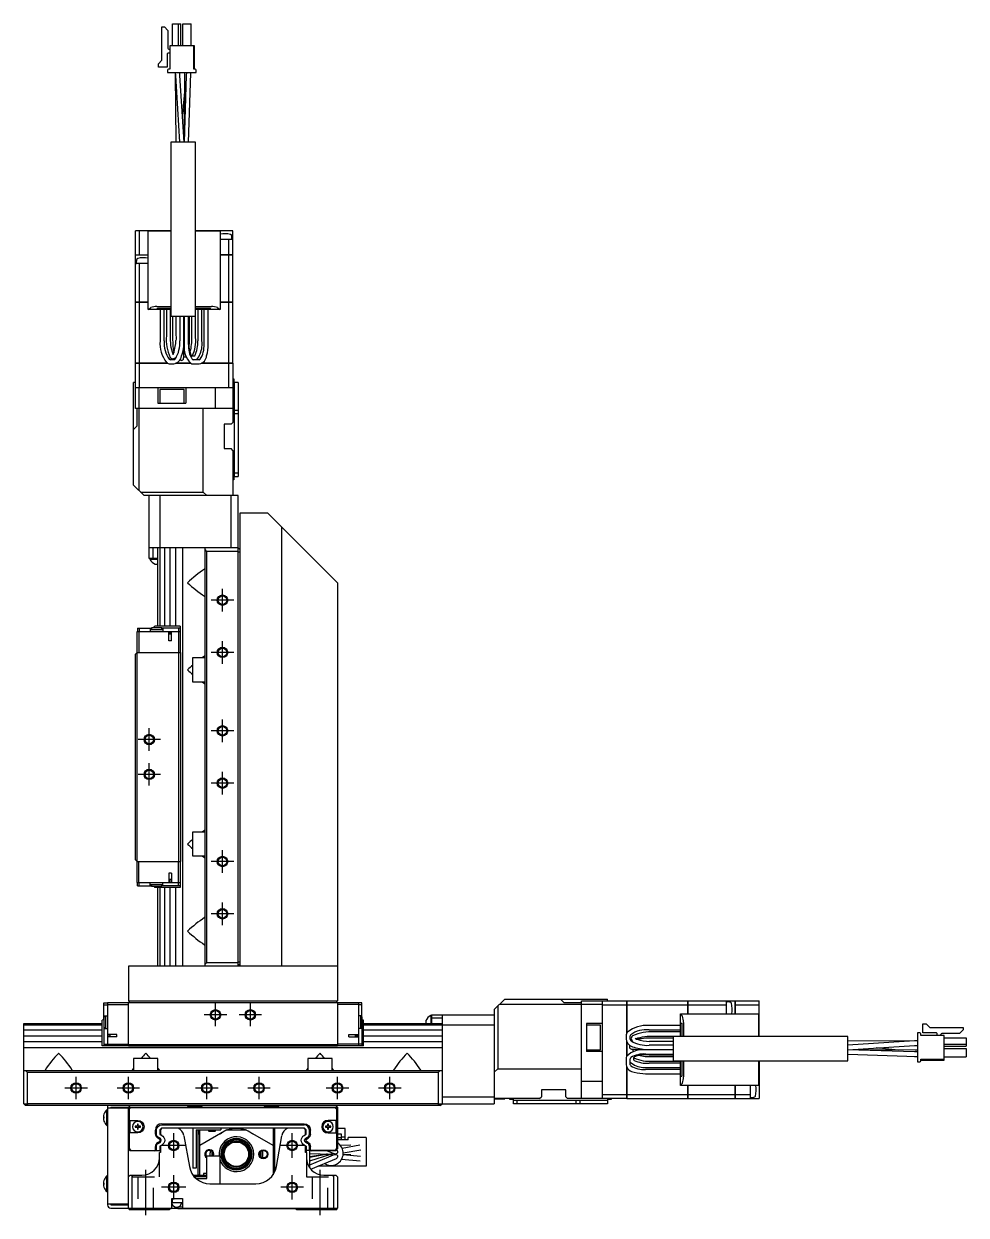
# Model space of a CAD drawing. Extents: x 0 to 1149, y -8 to 939.
# Drawn here: x 592.3 to 862.7, y 298.7 to 640.6 of the extents above; entities that cross this region are included whole.
import ezdxf

# ---------------------------------------------------------------- set-up
doc = ezdxf.new("R2010")
doc.units = 0
doc.header["$LTSCALE"] = 0.5
doc.linetypes.add('CENTER', pattern=[50.8, 31.75, -6.35, 6.35, -6.35])
doc.linetypes.add('DASHED', pattern=[19.05, 12.7, -6.35])
for name, color, linetype in [('MSM_CENTER', 1, 'CENTER'), ('MSM_CONTINUOUS', 7, 'CONTINUOUS'), ('MSM_DASHED', 4, 'DASHED'), ('MSM_NARROW', 5, 'CONTINUOUS')]:
    doc.layers.add(name, color=color, linetype=linetype)

msp = doc.modelspace()

# ---------------------------------------------------------------- linework, layer by layer
at = {"layer": 'MSM_CENTER'}
for p, q in [((649.29, 471.92), (649.29, 478.38)), ((652.52, 475.15), (646.06, 475.15)), ((649.29, 456.92), (649.29, 463.38)), ((652.52, 460.15), (646.06, 460.15)), ((628.29, 431.92), (628.29, 438.38)), ((652.52, 437.65), (646.06, 437.65)), ((649.29, 434.42), (649.29, 440.88)), ((631.52, 435.15), (625.06, 435.15)), ((628.29, 421.92), (628.29, 428.38)), ((631.52, 425.15), (625.06, 425.15)), ((649.29, 419.42), (649.29, 425.88)), ((652.52, 422.65), (646.06, 422.65)), ((652.52, 400.15), (646.06, 400.15)), ((649.29, 396.92), (649.29, 403.38)), ((649.29, 381.92), (649.29, 388.38)), ((652.52, 385.15), (646.06, 385.15)), ((647.29, 352.92), (647.29, 359.38)), ((657.29, 352.92), (657.29, 359.38)), ((650.52, 356.15), (644.06, 356.15)), ((660.52, 356.15), (654.06, 356.15)), ((610.52, 335.15), (604.06, 335.15)), ((607.29, 331.92), (607.29, 338.38)), ((625.52, 335.15), (619.06, 335.15)), ((622.29, 331.92), (622.29, 338.38)), ((648.02, 335.15), (641.56, 335.15)), ((644.79, 331.92), (644.79, 338.38)), ((663.02, 335.15), (656.56, 335.15)), ((659.79, 331.92), (659.79, 338.38)), ((685.52, 335.15), (679.06, 335.15)), ((682.29, 331.92), (682.29, 338.38)), ((700.52, 335.15), (694.06, 335.15)), ((697.29, 331.92), (697.29, 338.38)), ((635.29, 315.15), (635.29, 322.15)), ((669.29, 315.15), (669.29, 322.15)), ((638.79, 318.65), (631.79, 318.65)), ((672.79, 318.65), (665.79, 318.65)), ((627.29, 298.65), (627.29, 311.65)), ((677.29, 298.65), (677.29, 311.65)), ((635.29, 303.15), (635.29, 310.15)), ((669.29, 303.15), (669.29, 310.15)), ((638.79, 306.65), (631.79, 306.65)), ((672.52, 306.65), (666.06, 306.65))]:
    msp.add_line(p, q, dxfattribs=at)
at = {"layer": 'MSM_CONTINUOUS'}
for p, q in [((631.93, 630.12), (631.93, 639.66)), ((631.93, 639.66), (632.63, 639.66)), ((632.63, 639.66), (633.63, 638.66)), ((634.92, 634.2), (634.92, 640.55)), ((634.92, 640.55), (637.32, 640.55)), ((636.72, 634.2), (636.72, 640.55)), ((637.32, 634.2), (637.32, 640.55)), ((637.92, 634.2), (637.92, 640.55)), ((637.92, 640.55), (640.32, 640.55)), ((640.32, 634.2), (640.32, 640.55)), ((633.63, 638.66), (633.63, 633.53)), ((633.91, 633.25), (634.19, 633.25)), ((634.19, 634.2), (634.19, 627.57)), ((641.3, 634.2), (634.19, 634.2)), ((641.05, 627.57), (641.05, 634.2)), ((641.3, 627.57), (641.3, 634.2)), ((630.91, 629.1), (631.93, 630.12)), ((630.91, 628.1), (630.91, 629.1)), ((633.44, 631.95), (633.44, 628.1)), ((634.19, 632.1), (633.59, 632.1)), ((633.44, 628.1), (630.91, 628.1)), ((633.48, 627.27), (633.48, 626.55)), ((633.48, 626.55), (641.76, 626.55)), ((634.19, 627.57), (633.78, 627.57)), ((635.74, 626.55), (635.74, 625.95)), ((635.74, 626.55), (635.74, 626.22)), ((635.74, 626.22), (635.89, 606.55)), ((635.75, 626.55), (635.79, 625.69)), ((635.79, 625.69), (636.99, 606.55)), ((637.09, 625.77), (637.05, 626.55)), ((638.29, 606.57), (637.09, 625.77)), ((638.43, 625.89), (638.29, 606.57)), ((638.91, 625.76), (638.29, 606.55)), ((638.44, 626.55), (638.43, 625.89)), ((638.93, 626.55), (638.91, 625.76)), ((639.59, 606.55), (640.24, 626.44)), ((640.21, 625.72), (640.23, 626.55)), ((640.24, 626.44), (640.24, 626.55)), ((641.46, 627.57), (641.05, 627.57)), ((641.76, 626.55), (641.76, 627.27)), ((638.4, 621.03), (637.78, 614.71)), ((641.52, 606.55), (634.52, 606.55)), ((634.52, 606.55), (634.52, 556.55)), ((641.52, 556.55), (641.52, 606.55)), ((624.29, 574.26), (624.29, 581.15)), ((634.52, 581.15), (624.29, 581.15)), ((625.45, 574.26), (625.45, 581.15)), ((627.99, 558.55), (627.99, 581.05)), ((634.52, 581.05), (627.99, 581.05)), ((652.29, 581.15), (641.52, 581.15)), ((648.59, 581.05), (641.52, 581.05)), ((648.54, 581.05), (648.54, 581.15)), ((648.59, 581.05), (648.59, 558.55)), ((652.29, 578.65), (648.59, 578.65)), ((651.14, 574.26), (651.14, 578.65)), ((652.02, 578.86), (651.96, 579.63)), ((652.29, 574.26), (652.29, 581.15)), ((624.29, 574.26), (627.99, 574.26)), ((624.29, 560.65), (624.29, 574.25)), ((624.29, 574.25), (627.99, 574.25)), ((627.99, 571.75), (624.29, 571.75)), ((624.3, 574.25), (624.3, 574.26)), ((624.63, 572.74), (624.56, 571.97)), ((625.44, 574.25), (625.44, 574.26)), ((625.45, 560.65), (625.45, 571.75)), ((648.59, 574.26), (652.29, 574.26)), ((652.29, 574.25), (648.59, 574.25)), ((651.13, 574.25), (651.13, 574.26)), ((651.14, 560.65), (651.14, 574.25)), ((652.28, 574.25), (652.28, 574.26)), ((652.29, 560.65), (652.29, 574.25)), ((624.29, 560.65), (627.99, 560.65)), ((624.29, 543.15), (624.29, 560.64)), ((627.99, 560.64), (624.29, 560.64)), ((624.3, 560.65), (624.3, 560.64)), ((625.44, 560.65), (625.44, 560.64)), ((625.45, 543.15), (625.45, 560.64)), ((634.52, 558.55), (627.99, 558.55)), ((628.1, 558.55), (628.7, 559.15)), ((630.47, 559.42), (634.52, 559.42)), ((630.69, 558.94), (634.52, 558.94)), ((630.69, 558.55), (630.69, 558.94)), ((631.39, 558.55), (631.39, 549.55)), ((632.59, 549.55), (632.59, 558.55)), ((633.19, 558.55), (633.19, 551.03)), ((634.39, 551.03), (634.39, 558.55)), ((641.52, 559.42), (646.11, 559.42)), ((641.52, 558.94), (645.89, 558.94)), ((648.59, 558.55), (641.52, 558.55)), ((641.59, 550.55), (641.59, 558.55)), ((642.19, 558.55), (642.19, 549.55)), ((643.39, 549.55), (643.39, 558.55)), ((643.99, 558.55), (643.99, 548.55)), ((645.19, 548.55), (645.19, 558.55)), ((645.89, 558.55), (645.89, 558.94)), ((647.88, 559.15), (648.49, 558.55)), ((648.59, 560.65), (652.29, 560.65)), ((652.29, 560.64), (648.59, 560.64)), ((651.13, 560.65), (651.13, 560.64)), ((651.14, 543.15), (651.14, 560.64)), ((652.28, 560.65), (652.28, 560.64)), ((652.29, 543.15), (652.29, 560.64)), ((641.52, 556.55), (634.52, 556.55)), ((634.99, 556.55), (634.99, 551.01)), ((635.94, 556.55), (635.94, 551.11)), ((637.04, 556.55), (637.04, 549.55)), ((638.24, 549.55), (638.24, 556.55)), ((638.34, 556.55), (638.34, 548.55)), ((639.54, 548.55), (639.54, 556.55)), ((639.79, 549.55), (639.79, 556.55)), ((640.39, 556.55), (640.39, 550.55)), ((635.94, 551.13), (635.94, 551.09)), ((639.72, 547.5), (639.79, 549.55)), ((635.31, 544.15), (634.34, 544.15)), ((635.12, 545.67), (634.96, 545.62)), ((635.33, 544.47), (635.37, 544.49)), ((635.37, 544.49), (635.57, 544.56)), ((637.12, 544.11), (637.3, 543.99)), ((637.3, 543.99), (637.5, 543.95)), ((638.16, 544.96), (638.21, 544.95)), ((638.21, 544.95), (638.62, 544.95)), ((638.62, 544.95), (638.65, 544.95)), ((638.65, 544.95), (638.88, 545)), ((641.24, 545.15), (640.5, 545.15)), ((642.64, 544.15), (640.9, 544.15)), ((624.29, 543.15), (633.56, 543.15)), ((624.29, 530.15), (624.29, 543.14)), ((633.58, 543.14), (624.29, 543.14)), ((624.3, 543.15), (624.3, 543.14)), ((625.44, 543.15), (625.44, 543.14)), ((625.45, 536.15), (625.45, 543.14)), ((634.34, 542.95), (635.3, 542.95)), ((640.19, 543.14), (635.94, 543.14)), ((635.97, 543.15), (640.17, 543.15)), ((640.9, 542.95), (642.64, 542.95)), ((652.29, 543.14), (643.24, 543.14)), ((643.26, 543.15), (652.29, 543.15)), ((651.13, 543.15), (651.13, 543.14)), ((651.14, 536.15), (651.14, 543.14)), ((652.28, 543.15), (652.28, 543.14)), ((652.29, 543.14), (652.29, 526.15)), ((624.29, 537.65), (623.79, 537.65)), ((623.79, 508.15), (623.79, 537.65)), ((652.29, 538.65), (652.59, 538.65)), ((653.79, 537.65), (652.29, 537.65)), ((652.59, 538.65), (652.59, 537.65)), ((652.79, 510.65), (652.79, 537.65)), ((653.79, 537.65), (653.79, 510.65)), ((624.29, 536.15), (652.29, 536.15)), ((625.29, 536.15), (625.29, 506.65)), ((630.79, 536.15), (630.79, 531.65)), ((638.29, 535.65), (631.29, 535.65)), ((631.29, 535.65), (631.29, 531.65)), ((638.29, 531.65), (638.29, 535.65)), ((638.79, 536.15), (638.79, 531.65)), ((647.29, 530.15), (647.29, 536.15)), ((652.29, 530.15), (624.29, 530.15)), ((624.79, 525.15), (624.79, 530.15)), ((630.79, 531.65), (638.79, 531.65)), ((643.79, 506.15), (643.79, 530.15)), ((652.79, 529.65), (653.79, 529.65)), ((653.79, 528.65), (652.79, 528.65)), ((623.79, 524.15), (624.79, 525.15)), ((649.79, 525.65), (649.79, 518.65)), ((651.79, 525.65), (649.79, 525.65)), ((651.79, 525.65), (652.29, 526.15)), ((649.79, 518.65), (651.79, 518.65)), ((652.29, 518.15), (651.79, 518.65)), ((652.29, 518.15), (652.29, 505.15)), ((652.29, 510.65), (653.79, 510.65)), ((652.59, 509.65), (652.29, 509.65)), ((652.59, 510.65), (652.59, 509.65)), ((652.79, 511.65), (653.79, 511.65)), ((626.79, 505.15), (623.79, 508.15)), ((625.79, 506.15), (643.79, 506.15)), ((643.79, 506.15), (644.79, 505.15)), ((652.29, 508.15), (652.39, 508.15)), ((652.39, 505.15), (652.39, 508.15)), ((653.79, 505.15), (626.79, 505.15)), ((628.29, 487.15), (628.29, 505.15)), ((631.29, 505.15), (631.29, 490.15)), ((651.79, 490.15), (651.79, 505.15)), ((653.79, 489.16), (653.79, 505.15)), ((662.29, 500.15), (654.29, 500.15)), ((654.29, 500.15), (654.29, 370.15)), ((682.29, 480.15), (662.29, 500.15)), ((666.29, 370.15), (666.29, 496.15)), ((653.79, 490.15), (628.29, 490.15)), ((629.29, 490.15), (629.29, 487.15)), ((630.79, 467.65), (630.79, 490.15)), ((631.3, 490.15), (631.3, 467.65)), ((632.68, 490.15), (632.68, 467.65)), ((634.29, 467.65), (634.29, 490.15)), ((635.9, 467.65), (635.9, 490.15)), ((637.79, 490.15), (637.79, 370.15)), ((644.29, 370.15), (644.29, 490.15)), ((644.79, 489.15), (644.29, 489.65)), ((644.79, 371.15), (644.79, 489.15)), ((653.79, 489.15), (644.79, 489.15)), ((654.29, 489.65), (653.79, 490.15)), ((653.79, 371.15), (653.79, 489.15)), ((630.79, 487.15), (628.29, 487.15)), ((628.44, 487.15), (628.44, 486.9)), ((628.44, 486.9), (630.79, 486.9)), ((629.95, 485.5), (630.79, 485.5)), ((644.29, 483.89), (644.16, 484.05)), ((682.29, 480.15), (682.29, 360.15)), ((644.29, 476.41), (644.16, 476.25)), ((624.79, 394.15), (624.79, 466.15)), ((624.79, 466.15), (637.19, 466.15)), ((624.89, 467.15), (624.89, 466.15)), ((624.89, 467.15), (628.89, 467.15)), ((625.29, 466.15), (625.29, 460.15)), ((625.39, 467.15), (625.39, 466.15)), ((628.59, 467.15), (628.59, 466.15)), ((628.59, 466.75), (632.19, 466.75)), ((631.89, 467.25), (628.89, 467.25)), ((628.89, 467.25), (628.89, 466.75)), ((629.62, 467.25), (629.86, 467.65)), ((637.19, 467.65), (629.86, 467.65)), ((631.89, 466.75), (631.89, 467.25)), ((637.19, 467.15), (631.89, 467.15)), ((632.19, 467.15), (632.19, 466.15)), ((633.94, 463.45), (633.94, 466.15)), ((634.64, 465.35), (633.94, 465.35)), ((634.29, 465.35), (634.29, 466.15)), ((634.64, 463.45), (634.64, 466.15)), ((636.69, 467.15), (636.69, 460.15)), ((637.19, 467.65), (637.19, 460.15)), ((634.64, 463.45), (633.94, 463.45)), ((624.29, 459.65), (624.79, 460.15)), ((624.29, 400.65), (624.29, 459.65)), ((624.79, 460.15), (637.29, 460.15)), ((636.79, 400.15), (636.79, 460.15)), ((637.29, 460.15), (637.29, 400.15)), ((640.79, 458.65), (644.29, 458.65)), ((640.79, 451.65), (640.79, 458.65)), ((644.29, 458.89), (644.16, 459.05)), ((644.29, 451.65), (640.79, 451.65)), ((644.29, 451.41), (644.16, 451.25)), ((640.79, 401.65), (640.79, 408.65)), ((640.79, 408.65), (644.29, 408.65)), ((644.29, 408.89), (644.16, 409.05)), ((624.79, 400.15), (624.29, 400.65)), ((624.79, 400.15), (637.29, 400.15)), ((625.29, 394.15), (625.29, 400.15)), ((636.69, 393.15), (636.69, 400.15)), ((637.19, 400.15), (637.19, 392.65)), ((644.29, 401.65), (640.79, 401.65)), ((644.29, 401.41), (644.16, 401.25)), ((633.94, 396.85), (633.94, 394.15)), ((634.64, 396.85), (633.94, 396.85)), ((634.64, 396.85), (634.64, 394.15)), ((624.79, 394.15), (637.19, 394.15)), ((624.89, 393.15), (624.89, 394.15)), ((625.39, 393.15), (625.39, 394.15)), ((628.59, 393.15), (628.59, 394.15)), ((628.59, 393.55), (632.19, 393.55)), ((628.89, 393.55), (628.89, 393.05)), ((631.89, 393.1), (631.89, 393.55)), ((632.19, 393.15), (632.19, 394.15)), ((634.64, 394.95), (633.94, 394.95)), ((634.29, 394.15), (634.29, 394.95)), ((624.89, 393.15), (628.89, 393.15)), ((628.89, 393.1), (631.89, 393.1)), ((628.89, 393.05), (629.62, 393.05)), ((629.59, 393.1), (629.86, 392.65)), ((637.19, 392.65), (629.86, 392.65)), ((630.79, 370.15), (630.79, 392.65)), ((631.3, 392.65), (631.3, 370.15)), ((637.19, 393.15), (631.89, 393.15)), ((632.68, 392.65), (632.68, 370.15)), ((634.29, 370.15), (634.29, 392.65)), ((635.9, 370.15), (635.9, 392.65)), ((644.29, 383.89), (644.16, 384.05)), ((644.29, 376.41), (644.16, 376.25)), ((682.29, 370.15), (622.29, 370.15)), ((622.29, 370.15), (622.29, 360.15)), ((644.29, 370.65), (644.79, 371.15)), ((644.79, 371.15), (653.79, 371.15)), ((653.79, 370.15), (653.79, 371.15)), ((653.79, 370.15), (654.29, 370.65)), ((615.29, 359.55), (616.29, 359.55)), ((615.29, 355.55), (615.29, 359.55)), ((615.29, 359.05), (616.29, 359.05)), ((616.29, 359.65), (616.29, 347.25)), ((616.29, 359.65), (688.29, 359.65)), ((616.29, 359.15), (622.29, 359.15)), ((622.29, 360.15), (682.29, 360.15)), ((622.29, 359.65), (622.79, 360.15)), ((622.29, 347.15), (622.29, 359.65)), ((681.79, 360.15), (682.29, 359.65)), ((682.29, 359.65), (682.29, 347.15)), ((688.29, 359.15), (682.29, 359.15)), ((688.29, 359.65), (688.29, 347.25)), ((689.29, 359.55), (688.29, 359.55)), ((689.29, 359.05), (688.29, 359.05)), ((689.29, 355.55), (689.29, 359.55)), ((727.29, 357.65), (730.29, 360.65)), ((758.29, 359.15), (728.79, 359.15)), ((730.29, 360.65), (759.79, 360.65)), ((746.29, 360.65), (747.29, 359.65)), ((747.29, 359.65), (752.29, 359.65)), ((752.29, 332.15), (752.29, 360.15)), ((752.29, 360.15), (765.28, 360.15)), ((758.29, 360.15), (758.29, 332.15)), ((758.29, 359), (765.28, 359)), ((759.79, 360.15), (759.79, 360.65)), ((765.28, 350.86), (765.28, 360.15)), ((765.29, 360.14), (765.28, 360.14)), ((765.29, 359), (765.28, 359)), ((765.29, 360.15), (782.78, 360.15)), ((765.29, 360.15), (765.29, 350.88)), ((765.29, 359), (782.78, 359)), ((782.78, 356.45), (782.78, 360.15)), ((782.79, 360.14), (782.78, 360.14)), ((782.79, 359), (782.78, 359)), ((782.79, 360.15), (796.39, 360.15)), ((782.79, 360.15), (782.79, 356.45)), ((782.79, 359), (793.89, 359)), ((793.89, 356.45), (793.89, 360.15)), ((794.88, 359.82), (794.11, 359.88)), ((796.39, 356.45), (796.39, 360.15)), ((796.39, 360.14), (796.4, 360.14)), ((796.39, 359), (796.4, 359)), ((796.4, 360.15), (803.29, 360.15)), ((796.4, 360.15), (796.4, 356.45)), ((796.4, 359), (803.29, 359)), ((803.29, 349.92), (803.29, 360.15)), ((615.29, 355.85), (616.29, 355.85)), ((615.69, 355.85), (615.69, 352.25)), ((689.29, 355.85), (688.29, 355.85)), ((688.89, 355.85), (688.89, 352.25)), ((709.04, 356), (709.04, 353.65)), ((709.29, 356), (709.04, 356)), ((709.29, 356.15), (727.29, 356.15)), ((709.29, 356.15), (709.29, 353.65)), ((712.29, 356.15), (712.29, 330.65)), ((727.29, 357.65), (727.29, 330.65)), ((728.29, 358.65), (728.29, 340.65)), ((780.69, 356.45), (803.19, 356.45)), ((780.69, 349.92), (780.69, 356.45)), ((780.69, 356.35), (781.29, 355.75)), ((803.19, 349.92), (803.19, 356.45)), ((592.29, 330.65), (592.29, 353.65)), ((592.29, 353.65), (614.79, 353.65)), ((614.79, 353.15), (592.29, 353.15)), ((615.24, 354.85), (614.79, 354.58)), ((614.79, 347.25), (614.79, 354.58)), ((615.19, 355.55), (615.19, 354.82)), ((615.69, 355.55), (615.19, 355.55)), ((615.24, 355.55), (615.24, 352.55)), ((615.24, 352.55), (615.69, 352.55)), ((615.29, 352.55), (615.29, 347.25)), ((615.29, 352.25), (616.29, 352.25)), ((689.29, 352.25), (688.29, 352.25)), ((689.39, 355.55), (688.89, 355.55)), ((688.89, 352.55), (689.39, 352.55)), ((689.29, 352.55), (689.29, 347.25)), ((689.39, 352.55), (689.39, 355.55)), ((689.39, 354.82), (689.79, 354.58)), ((689.79, 347.25), (689.79, 354.58)), ((689.79, 353.65), (712.29, 353.65)), ((712.29, 353.15), (689.79, 353.15)), ((707.64, 354.49), (707.64, 353.65)), ((712.29, 355.15), (709.29, 355.15)), ((727.29, 353.15), (712.29, 353.15)), ((753.79, 353.65), (753.79, 345.65)), ((758.29, 353.65), (753.79, 353.65)), ((757.79, 353.15), (753.79, 353.15)), ((757.79, 346.15), (757.79, 353.15)), ((780.69, 353.05), (771.69, 353.05)), ((780.69, 353.75), (781.08, 353.75)), ((781.08, 353.75), (781.08, 349.92)), ((781.56, 353.97), (781.56, 349.92)), ((850.24, 351), (850.24, 353.53)), ((850.24, 353.53), (851.24, 353.53)), ((851.24, 353.53), (852.26, 352.51)), ((852.26, 352.51), (861.8, 352.51)), ((861.8, 352.51), (861.8, 351.81)), ((614.79, 351.76), (592.29, 351.76)), ((592.29, 350.15), (614.79, 350.15)), ((618.99, 350.5), (616.29, 350.5)), ((616.29, 350.15), (617.09, 350.15)), ((618.99, 349.8), (616.29, 349.8)), ((617.09, 349.8), (617.09, 350.5)), ((618.99, 349.8), (618.99, 350.5)), ((685.59, 350.5), (688.29, 350.5)), ((685.59, 349.8), (685.59, 350.5)), ((685.59, 349.8), (688.29, 349.8)), ((687.49, 349.8), (687.49, 350.5)), ((687.49, 350.15), (688.29, 350.15)), ((712.29, 351.76), (689.79, 351.76)), ((689.79, 350.15), (712.29, 350.15)), ((765.09, 350.11), (765.09, 349.15)), ((766.29, 349.13), (766.29, 350.11)), ((766.61, 349.12), (766.63, 349.07)), ((766.63, 349.07), (766.7, 348.87)), ((767.81, 349.33), (767.75, 349.48)), ((771.69, 351.85), (780.69, 351.85)), ((778.69, 349.45), (773.15, 349.45)), ((780.69, 351.25), (773.17, 351.25)), ((773.17, 350.05), (780.69, 350.05)), ((778.69, 342.92), (778.69, 349.92)), ((828.69, 349.92), (778.69, 349.92)), ((828.69, 342.92), (828.69, 349.92)), ((849.41, 350.96), (848.69, 350.96)), ((848.69, 350.96), (848.69, 342.68)), ((849.71, 350.25), (849.71, 350.66)), ((856.34, 350.25), (849.71, 350.25)), ((854.09, 351), (850.24, 351)), ((854.24, 350.85), (854.24, 350.25)), ((855.39, 350.25), (855.39, 350.53)), ((860.8, 350.81), (855.67, 350.81)), ((856.34, 343.14), (856.34, 350.25)), ((856.34, 349.52), (862.69, 349.52)), ((861.8, 351.81), (860.8, 350.81)), ((862.69, 349.52), (862.69, 347.12)), ((592.29, 348.54), (614.79, 348.54)), ((712.29, 346.65), (592.29, 346.65)), ((622.29, 347.25), (614.79, 347.25)), ((615.29, 347.75), (622.29, 347.75)), ((622.29, 347.65), (682.29, 347.65)), ((682.29, 347.15), (622.29, 347.15)), ((689.29, 347.75), (682.29, 347.75)), ((689.79, 347.25), (682.29, 347.25)), ((689.79, 348.54), (712.29, 348.54)), ((753.79, 346.15), (757.79, 346.15)), ((758.29, 345.65), (753.79, 345.65)), ((765.28, 344.26), (765.28, 348.5)), ((765.29, 348.48), (765.29, 344.27)), ((766.13, 347.14), (766.09, 346.95)), ((766.25, 347.32), (766.13, 347.14)), ((767.09, 346.29), (767.09, 346.23)), ((767.09, 346.23), (767.09, 345.83)), ((767.09, 345.83), (767.09, 345.79)), ((767.09, 345.79), (767.14, 345.57)), ((778.69, 346.1), (770.69, 346.1)), ((778.69, 347.4), (771.69, 347.4)), ((771.69, 346.2), (778.69, 346.2)), ((773.27, 348.5), (773.23, 348.5)), ((778.69, 348.5), (773.25, 348.5)), ((848.36, 348.7), (828.69, 348.55)), ((847.83, 348.65), (828.69, 347.45)), ((847.9, 345.53), (828.69, 346.15)), ((828.71, 346.15), (847.91, 347.35)), ((848.02, 346.01), (828.71, 346.15)), ((843.17, 346.05), (836.84, 346.66)), ((848.69, 348.69), (847.83, 348.65)), ((848.69, 345.51), (847.9, 345.53)), ((847.91, 347.35), (848.69, 347.39)), ((848.69, 346.01), (848.02, 346.01)), ((848.69, 348.7), (848.08, 348.7)), ((848.69, 348.7), (848.36, 348.7)), ((856.34, 347.72), (862.69, 347.72)), ((856.34, 347.12), (862.69, 347.12)), ((856.34, 346.52), (862.69, 346.52)), ((862.69, 346.52), (862.69, 344.12)), ((623.79, 343.65), (623.79, 340.15)), ((630.79, 343.65), (623.79, 343.65)), ((630.79, 340.15), (630.79, 343.65)), ((680.79, 343.65), (673.79, 343.65)), ((673.79, 343.65), (673.79, 340.15)), ((680.79, 340.15), (680.79, 343.65)), ((765.09, 343.55), (765.09, 341.81)), ((766.29, 341.81), (766.29, 343.55)), ((767.29, 343.21), (767.29, 343.95)), ((769.64, 344.73), (771.69, 344.65)), ((770.69, 344.9), (778.69, 344.9)), ((771.69, 344.65), (778.69, 344.65)), ((780.69, 342.25), (771.69, 342.25)), ((778.69, 344.05), (772.69, 344.05)), ((772.69, 342.85), (780.69, 342.85)), ((778.69, 342.92), (828.69, 342.92)), ((780.69, 335.85), (780.69, 342.92)), ((781.08, 342.92), (781.08, 338.55)), ((781.56, 342.92), (781.56, 338.33)), ((803.19, 335.85), (803.19, 342.92)), ((803.29, 342.92), (803.29, 332.15)), ((828.69, 344.85), (848.58, 344.21)), ((847.86, 344.23), (848.69, 344.21)), ((848.58, 344.21), (848.69, 344.21)), ((848.69, 342.68), (849.41, 342.68)), ((849.71, 343.39), (856.34, 343.39)), ((849.71, 342.98), (849.71, 343.39)), ((849.71, 343.14), (856.34, 343.14)), ((856.34, 344.12), (862.69, 344.12)), ((592.29, 340.15), (712.29, 340.15)), ((592.79, 340.15), (593.29, 339.65)), ((593.29, 339.65), (711.29, 339.65)), ((593.29, 339.65), (593.29, 330.66)), ((598.55, 340.15), (598.39, 340.28)), ((606.03, 340.15), (606.19, 340.28)), ((623.55, 340.15), (623.39, 340.28)), ((631.03, 340.15), (631.19, 340.28)), ((673.55, 340.15), (673.39, 340.28)), ((681.03, 340.15), (681.19, 340.28)), ((698.55, 340.15), (698.39, 340.28)), ((706.03, 340.15), (706.19, 340.28)), ((711.29, 339.65), (711.79, 340.15)), ((711.29, 330.66), (711.29, 339.65)), ((728.29, 340.65), (727.29, 339.65)), ((728.29, 340.65), (752.29, 340.65)), ((765.28, 332.15), (765.28, 341.21)), ((765.29, 341.18), (765.29, 332.15)), ((780.69, 340.45), (770.69, 340.45)), ((770.69, 339.25), (780.69, 339.25)), ((771.69, 341.05), (780.69, 341.05)), ((780.69, 338.55), (781.08, 338.55)), ((752.29, 337.15), (758.29, 337.15)), ((781.29, 336.56), (780.69, 335.96)), ((803.19, 335.85), (780.69, 335.85)), ((782.78, 332.15), (782.78, 335.85)), ((782.79, 335.85), (782.79, 332.15)), ((796.39, 332.15), (796.39, 335.85)), ((796.4, 335.85), (796.4, 332.15)), ((800.79, 332.15), (800.79, 335.85)), ((803.19, 335.9), (803.29, 335.9)), ((712.29, 332.65), (727.29, 332.65)), ((740.29, 332.15), (727.29, 332.15)), ((727.29, 332.05), (730.29, 332.05)), ((730.29, 332.15), (730.29, 332.05)), ((731.79, 331.85), (731.79, 332.15)), ((732.79, 331.85), (731.79, 331.85)), ((732.79, 330.65), (732.79, 332.15)), ((732.79, 331.65), (759.79, 331.65)), ((733.79, 331.65), (733.79, 330.65)), ((740.29, 332.15), (740.79, 332.65)), ((747.79, 334.65), (740.79, 334.65)), ((740.79, 334.65), (740.79, 332.65)), ((747.79, 332.65), (747.79, 334.65)), ((747.79, 332.65), (748.29, 332.15)), ((765.28, 332.15), (748.29, 332.15)), ((750.79, 330.65), (750.79, 331.65)), ((751.79, 331.65), (751.79, 330.65)), ((758.29, 333.31), (765.28, 333.31)), ((759.79, 332.15), (759.79, 330.65)), ((760.79, 331.85), (759.79, 331.85)), ((760.79, 332.15), (760.79, 331.85)), ((765.29, 333.31), (765.28, 333.31)), ((765.29, 332.16), (765.28, 332.16)), ((765.29, 333.31), (782.78, 333.31)), ((765.29, 332.15), (782.78, 332.15)), ((782.79, 333.31), (782.78, 333.31)), ((782.79, 332.16), (782.78, 332.16)), ((782.79, 333.31), (796.39, 333.31)), ((782.79, 332.15), (796.39, 332.15)), ((796.39, 333.31), (796.4, 333.31)), ((796.39, 332.16), (796.4, 332.16)), ((796.4, 333.31), (800.79, 333.31)), ((796.4, 332.15), (803.29, 332.15)), ((801, 332.42), (801.77, 332.49)), ((592.29, 330.65), (593.29, 330.65)), ((592.29, 330.65), (592.79, 330.15)), ((711.79, 330.15), (592.79, 330.15)), ((593.29, 330.66), (711.29, 330.66)), ((616.11, 324.4), (616.11, 328.9)), ((616.29, 328.9), (616.11, 328.9)), ((616.29, 329.65), (616.29, 301.65)), ((616.29, 329.45), (622.29, 329.45)), ((617.29, 329.65), (682.29, 329.65)), ((617.29, 329.65), (617.29, 329.45)), ((617.29, 329.54), (622.29, 329.54)), ((622.79, 330.15), (622.29, 329.65)), ((622.29, 300.66), (622.29, 329.65)), ((622.99, 329.65), (622.49, 329.15)), ((622.49, 329.15), (622.49, 317.75)), ((623.04, 329.55), (622.54, 329.05)), ((622.54, 329.05), (622.54, 325.85)), ((623.04, 329.55), (681.54, 329.55)), ((639.14, 330.15), (639.49, 329.8)), ((639.49, 329.8), (643.09, 329.8)), ((643.09, 329.8), (643.44, 330.15)), ((661.14, 330.15), (661.49, 329.8)), ((661.49, 329.8), (665.09, 329.8)), ((665.09, 329.8), (665.44, 330.15)), ((681.54, 329.55), (682.04, 329.05)), ((681.59, 329.65), (682.09, 329.15)), ((682.29, 329.65), (681.79, 330.15)), ((682.04, 329.05), (682.04, 325.85)), ((682.09, 329.15), (682.09, 317.75)), ((682.29, 329.65), (682.29, 317.65)), ((711.29, 330.65), (727.29, 330.65)), ((711.79, 330.15), (712.29, 330.65)), ((759.79, 330.65), (732.79, 330.65)), ((615.1, 326.83), (615.26, 326.83)), ((615.26, 326.47), (615.1, 326.47)), ((615.26, 327.63), (615.26, 327.63)), ((615.26, 326.83), (615.26, 326.47)), ((615.26, 325.68), (615.26, 325.68)), ((622.54, 325.85), (624.99, 325.85)), ((622.74, 325.85), (622.74, 322.25)), ((631.86, 324.88), (672.72, 324.88)), ((682.04, 325.85), (679.59, 325.85)), ((681.84, 325.85), (681.84, 322.25)), ((616.11, 324.4), (616.29, 324.4)), ((624.99, 322.25), (622.54, 322.25)), ((622.54, 322.25), (622.54, 317.75)), ((624.87, 324.18), (624.24, 324.18)), ((624.24, 324.18), (624.24, 323.93)), ((624.24, 323.93), (624.87, 323.93)), ((625.12, 324.8), (624.87, 324.8)), ((624.87, 324.8), (624.87, 324.18)), ((624.87, 323.93), (624.87, 323.3)), ((624.87, 323.3), (625.12, 323.3)), ((625.12, 324.18), (625.12, 324.8)), ((625.74, 324.18), (625.12, 324.18)), ((625.12, 323.3), (625.12, 323.93)), ((625.12, 323.93), (625.74, 323.93)), ((625.74, 323.93), (625.74, 324.18)), ((630.06, 321.92), (630.06, 323.08)), ((630.36, 321.92), (630.36, 323.08)), ((631.79, 323.65), (631.29, 323.15)), ((631.29, 323.15), (631.29, 321.76)), ((631.85, 321.55), (631.29, 321.88)), ((631.49, 323.15), (631.49, 321.76)), ((631.49, 321.76), (631.85, 321.55)), ((672.79, 323.65), (631.79, 323.65)), ((631.86, 324.58), (672.72, 324.58)), ((638.23, 321.47), (639.79, 312.61)), ((640.79, 323.15), (640.79, 312.15)), ((641.79, 323.15), (648.79, 323.15)), ((641.79, 323.15), (641.79, 312.15)), ((642.29, 310.15), (642.29, 323.15)), ((642.79, 310.15), (642.79, 323.15)), ((650.59, 323.15), (642.79, 318.65)), ((645.29, 323.15), (645.29, 322.85)), ((645.29, 322.85), (647.29, 322.85)), ((645.29, 322.85), (645.49, 322.65)), ((647.09, 322.65), (645.49, 322.65)), ((647.09, 322.65), (647.29, 322.85)), ((647.29, 322.85), (647.29, 323.15)), ((648.79, 323.65), (648.79, 323.15)), ((650.59, 323.15), (656, 323.15)), ((663.79, 318.65), (656, 323.15)), ((663.79, 323.65), (663.79, 310.2)), ((664.29, 311.06), (664.29, 323.65)), ((664.79, 312.61), (666.35, 321.47)), ((672.73, 321.55), (673.29, 321.88)), ((672.73, 321.55), (673.09, 321.76)), ((673.29, 323.15), (672.79, 323.65)), ((673.09, 321.76), (673.09, 323.15)), ((673.29, 321.88), (673.29, 323.15)), ((674.22, 321.92), (674.22, 323.08)), ((674.52, 321.92), (674.52, 323.08)), ((679.47, 324.18), (678.84, 324.18)), ((678.84, 324.18), (678.84, 323.93)), ((678.84, 323.93), (679.47, 323.93)), ((679.72, 324.8), (679.47, 324.8)), ((679.47, 324.8), (679.47, 324.18)), ((679.47, 323.93), (679.47, 323.3)), ((679.47, 323.3), (679.72, 323.3)), ((679.59, 322.25), (682.04, 322.25)), ((679.72, 324.18), (679.72, 324.8)), ((680.34, 324.18), (679.72, 324.18)), ((679.72, 323.3), (679.72, 323.93)), ((679.72, 323.93), (680.34, 323.93)), ((680.34, 323.93), (680.34, 324.18)), ((682.04, 322.25), (682.04, 317.75)), ((684.54, 323.53), (682.29, 323.53)), ((683.44, 321.9), (682.29, 321.9)), ((683.44, 320.25), (683.44, 321.9)), ((684.54, 320.5), (684.54, 323.53)), ((622.49, 320.5), (622.54, 320.5)), ((622.49, 319.8), (622.54, 319.8)), ((630.06, 317.25), (630.06, 318.39)), ((630.36, 317.25), (630.36, 318.39)), ((631.22, 320.5), (630.71, 320.79)), ((630.71, 319.51), (631.22, 319.81)), ((631.37, 320.76), (630.86, 321.05)), ((630.86, 319.25), (631.37, 319.55)), ((631.85, 318.75), (631.29, 318.43)), ((631.29, 318.43), (631.29, 317.25)), ((631.85, 318.75), (631.49, 318.54)), ((631.49, 318.54), (631.49, 316.65)), ((673.29, 318.43), (672.73, 318.75)), ((673.09, 318.54), (672.73, 318.75)), ((673.09, 316.65), (673.09, 318.54)), ((673.22, 320.76), (673.72, 321.05)), ((673.72, 319.25), (673.22, 319.55)), ((673.29, 318.43), (673.29, 316.65)), ((673.37, 320.5), (673.87, 320.79)), ((673.87, 319.51), (673.37, 319.81)), ((674.22, 317.25), (674.22, 318.39)), ((674.52, 317.25), (674.52, 318.39)), ((682.09, 320.5), (682.04, 320.5)), ((682.09, 319.8), (682.04, 319.8)), ((683.44, 320.81), (682.29, 320.81)), ((685.34, 320.25), (682.29, 320.25)), ((686.12, 318.7), (683.17, 318.61)), ((684.54, 321), (683.44, 321)), ((688.73, 318.7), (683.66, 317.8)), ((685.34, 320.25), (685.34, 320.96)), ((690.54, 320.96), (685.34, 320.96)), ((690.54, 320.96), (690.54, 312.68)), ((622.29, 317.65), (622.79, 317.15)), ((622.49, 317.75), (622.99, 317.25)), ((622.54, 317.75), (623.04, 317.25)), ((623.39, 317.15), (622.79, 317.15)), ((622.99, 317.25), (631.29, 317.25)), ((629.82, 317.15), (624.19, 317.15)), ((629.82, 317.15), (630.03, 317.25)), ((631.19, 315.15), (631.19, 316.65)), ((631.49, 316.65), (631.19, 316.65)), ((644.79, 309.15), (644.79, 315.65)), ((644.79, 315.65), (648.49, 315.65)), ((648.49, 315.65), (648.49, 307.65)), ((673.39, 316.65), (673.09, 316.65)), ((681.59, 317.25), (673.29, 317.25)), ((673.39, 316.65), (673.39, 315.15)), ((674.29, 317.25), (674.29, 312.29)), ((674.29, 316.33), (680.43, 316.2)), ((674.29, 315.49), (679.23, 316.21)), ((679.03, 316.09), (674.29, 315.18)), ((680.26, 316.07), (674.29, 314.16)), ((681.51, 316.06), (674.29, 312.99)), ((674.55, 317.25), (674.76, 317.15)), ((674.65, 311.84), (681.98, 314.95)), ((674.69, 315.26), (674.69, 315.55)), ((681.79, 317.15), (674.76, 317.15)), ((679.38, 317.15), (681.51, 316.25)), ((682.04, 317.75), (681.54, 317.25)), ((682.09, 317.75), (681.59, 317.25)), ((681.79, 317.15), (682.29, 317.65)), ((683.48, 314.69), (688.78, 314.21)), ((688.9, 315.5), (683.91, 315.96)), ((686.16, 316), (683.92, 316.06)), ((683.94, 316.53), (688.95, 317.41)), ((641.79, 312.15), (640.79, 312.15)), ((664.29, 311.65), (663.79, 311.65)), ((690.54, 312.68), (676.64, 312.68)), ((615.1, 307.83), (615.26, 307.83)), ((615.26, 308.63), (615.26, 308.63)), ((615.26, 307.83), (615.26, 307.47)), ((616.11, 305.4), (616.11, 309.9)), ((616.29, 309.9), (616.11, 309.9)), ((622.29, 309.65), (622.79, 310.15)), ((622.79, 310.15), (626.19, 310.15)), ((623.29, 310.15), (623.29, 300.65)), ((640.83, 310.15), (644.79, 310.15)), ((644.79, 309.65), (641.23, 309.65)), ((641.73, 309.15), (644.79, 309.15)), ((644.79, 310.65), (643.89, 310.65)), ((643.89, 310.65), (643.89, 310.15)), ((678.39, 310.15), (681.79, 310.15)), ((681.29, 300.65), (681.29, 310.15)), ((681.79, 310.15), (682.29, 309.65)), ((682.29, 309.65), (682.29, 300.66)), ((615.26, 307.47), (615.1, 307.47)), ((615.26, 306.68), (615.26, 306.68)), ((616.11, 305.4), (616.29, 305.4)), ((645.7, 307.65), (658.88, 307.65)), ((622.29, 301.85), (616.29, 301.85)), ((617.29, 301.85), (617.29, 301.65)), ((617.29, 301.65), (622.29, 301.65)), ((634.79, 303.45), (637.79, 303.45)), ((634.79, 300.75), (634.79, 303.45)), ((635.22, 301.25), (634.79, 301.72)), ((634.79, 301.65), (634.85, 301.65)), ((634.99, 302.15), (634.99, 303.45)), ((637.79, 302.15), (634.99, 302.15)), ((636.44, 300.89), (636.44, 300.55)), ((636.74, 301), (637.79, 301)), ((637.24, 301.51), (637.59, 302.15)), ((637.53, 302.05), (637.79, 302.05)), ((637.79, 303.45), (637.79, 300.75)), ((617.29, 300.65), (636.44, 300.65)), ((633.99, 300.15), (622.8, 300.15)), ((623.5, 300.15), (623.29, 300.65)), ((634.29, 300.45), (633.99, 300.15)), ((634.49, 300.45), (634.29, 300.45)), ((634.49, 300.45), (634.69, 300.65)), ((634.69, 300.65), (634.79, 300.75)), ((636.44, 300.55), (637.99, 300.55)), ((637.79, 300.75), (638.09, 300.45)), ((637.89, 300.65), (682.29, 300.65)), ((670.29, 300.45), (638.09, 300.45)), ((670.59, 300.15), (670.29, 300.45)), ((681.79, 300.15), (670.59, 300.15)), ((681.29, 300.65), (681.08, 300.15))]:
    msp.add_line(p, q, dxfattribs=at)
for centre, radius in [((649.29, 475.15), 1.23), ((649.29, 460.15), 1.23), ((649.29, 437.65), 1.23), ((628.29, 435.15), 1.23), ((628.29, 425.15), 1.23), ((649.29, 422.65), 1.23), ((649.29, 400.15), 1.23), ((649.29, 385.15), 1.23), ((647.29, 356.15), 1.23), ((657.29, 356.15), 1.23), ((607.29, 335.15), 1.23), ((622.29, 335.15), 1.23), ((644.79, 335.15), 1.23), ((659.79, 335.15), 1.23), ((682.29, 335.15), 1.23), ((697.29, 335.15), 1.23), ((635.29, 318.65), 1.23), ((653.29, 316.15), 3.7), ((669.29, 318.65), 1.23), ((661.04, 316.15), 1.06), ((635.29, 306.65), 1.23), ((669.29, 306.65), 1.23)]:
    msp.add_circle(centre, radius, dxfattribs=at)
at = {"layer": 'MSM_CONTINUOUS', "extrusion": (0, 0, -1)}
for centre, radius in [((-624.99, 324.05), 1.5), ((-679.59, 324.05), 1.5), ((-653.29, 316.15), 4.5), ((-653.29, 316.15), 4.3), ((-653.29, 316.15), 4)]:
    msp.add_circle(centre, radius, dxfattribs=at)
at = {"layer": 'MSM_CONTINUOUS'}
for centre, radius, start, end in [((633.91, 633.53), 0.28, 180, 270), ((633.59, 631.95), 0.15, 90, 180), ((633.78, 627.27), 0.3, 90, 180), ((641.46, 627.27), 0.3, 0, 90), ((649.79, 574.34), 6, 72.3708, 101.537), ((651.46, 579.58), 0.5, 5, 72.3708), ((651.82, 578.84), 0.2, 288.1949, 5), ((624.76, 571.95), 0.2, 175, 270), ((625.13, 572.69), 0.5, 107.6292, 175), ((626.79, 567.45), 6, 78.463, 107.6292), ((630.23, 554.91), 4.51, 86.9565, 109.8759), ((646.33, 554.78), 4.64, 70.4546, 92.713), ((645.89, 550.11), 12.73, 175.8454, 204.6186), ((661.85, 550.27), 26.87, 178.4238, 188.8516), ((622.19, 550.37), 13.77, 2.9984, 2.9996), ((630.66, 549.71), 10.96, 335.8666, 4.385), ((640.1, 548.79), 8.74, 175.0197, 218.3235), ((640.28, 548.8), 7.72, 174.4381, 215.6687), ((622.19, 550.37), 13.77, 342.1759, 357.1972), ((628.41, 548.97), 8.65, 328.5524, 3.8561), ((625.31, 549.36), 12.93, 341.4264, 0.8555), ((568.26, 548.27), 69.98, 356.9256, 0.5083), ((644.72, 547.7), 6.43, 172.4193, 225.037), ((646.65, 548.08), 7.13, 176.1621, 211.44), ((653.59, 550.26), 14.15, 186.6571, 200.3054), ((633.49, 549.03), 8.72, 334.6207, 3.4586), ((636.19, 548.62), 7.25, 321.9863, 353.6299), ((637.15, 548.04), 6.86, 326.8577, 4.2662), ((634.99, 548.68), 8.45, 354.0847, 5.9153), ((633.8, 548.44), 11.39, 344.0263, 0.5737), ((634.41, 544.77), 0.622, 228.9031, 263.0608), ((635.08, 545.42), 0.978, 218.7039, 284.8652), ((634.46, 546.2), 0.846, 321.4689, 356.9127), ((634.85, 545.67), 2.75, 279.2724, 351.0568), ((635.1, 545.02), 0.889, 283.8661, 321.118), ((635.12, 545.68), 1.21, 291.8456, 319.7784), ((637.52, 544.57), 0.622, 268.1145, 354.9417), ((640.91, 545.69), 0.679, 210.1743, 232.5013), ((640.97, 544.62), 0.476, 213.7324, 261.3862), ((640.45, 545.38), 0.266, 300.6087, 325.589), ((640.4, 546.08), 1.25, 312.2163, 320.9064), ((642.16, 545.51), 2.6, 280.5511, 355.471), ((642.53, 544.66), 0.517, 281.8582, 314.7596), ((634.37, 544.67), 1.72, 229.0024, 268.8954), ((640.91, 544.4), 1.45, 239.5973, 269.5942), ((652.79, 490.65), 1.8, 303.5573, 303.749), ((654.33, 489.74), 0.794, 227.7589, 267.5692), ((631.29, 488.47), 3.25, 208.7266, 245.6996), ((661.25, 457.73), 31.38, 122.9812, 134.3908), ((661.25, 502.58), 31.38, 225.6092, 237.0188), ((661.25, 432.73), 31.38, 122.9812, 124.2994), ((661.25, 432.73), 31.38, 130.674, 134.3908), ((661.25, 477.58), 31.38, 225.6092, 229.326), ((661.25, 477.58), 31.38, 235.7006, 237.0188), ((661.25, 382.73), 31.38, 122.9812, 124.2994), ((661.25, 382.73), 31.38, 130.674, 134.3908), ((661.25, 427.58), 31.38, 225.6092, 229.326), ((661.25, 427.58), 31.38, 235.7006, 237.0188), ((661.25, 357.73), 31.38, 122.9812, 134.3908), ((661.25, 402.58), 31.38, 225.6092, 237.0188), ((654.33, 370.56), 0.794, 92.4308, 132.2411), ((652.79, 369.65), 1.8, 56.251, 56.4427), ((794.09, 359.68), 0.2, 85, 180), ((794.83, 359.32), 0.5, 17.6292, 85), ((789.59, 357.65), 6, 348.463, 17.6292), ((710.6, 353.15), 3.25, 118.7266, 155.6996), ((777.05, 354.21), 4.51, 356.9565, 19.8759), ((770.93, 344.35), 8.74, 85.0197, 128.3235), ((766.81, 350.07), 1.72, 139.0024, 178.8954), ((767.81, 349.59), 2.75, 189.2724, 261.0568), ((766.91, 350.03), 0.622, 138.9031, 173.0608), ((767.15, 349.35), 0.889, 193.8661, 231.118), ((770.94, 344.17), 7.72, 84.4381, 125.6687), ((767.56, 349.37), 0.978, 128.7039, 194.8652), ((767.82, 349.32), 1.21, 201.8456, 229.7784), ((772.25, 338.55), 12.73, 85.8454, 114.6186), ((768.34, 349.99), 0.846, 231.4689, 266.9127), ((772.41, 322.59), 26.87, 88.4238, 98.8516), ((772.51, 362.25), 13.77, 252.1759, 267.1972), ((849.41, 350.66), 0.3, 0, 90), ((854.09, 350.85), 0.15, 0, 90), ((855.67, 350.53), 0.28, 90, 180), ((769.84, 339.73), 6.43, 82.4193, 135.037), ((766.71, 346.93), 0.622, 178.1145, 264.9417), ((771.11, 356.03), 8.65, 238.5524, 273.8561), ((770.41, 416.18), 69.98, 266.9256, 270.5083), ((771.5, 359.14), 12.93, 251.4264, 270.8555), ((772.51, 362.25), 13.77, 272.9984, 272.9996), ((624.72, 323.2), 31.38, 135.6092, 147.0188), ((579.86, 323.2), 31.38, 32.9812, 44.3908), ((649.72, 323.2), 31.38, 135.6092, 139.326), ((604.86, 323.2), 31.38, 40.674, 44.3908), ((699.72, 323.2), 31.38, 135.6092, 139.326), ((654.86, 323.2), 31.38, 40.674, 44.3908), ((724.72, 323.2), 31.38, 135.6092, 147.0188), ((679.86, 323.2), 31.38, 32.9812, 44.3908), ((766.54, 343.54), 1.45, 149.5973, 179.5942), ((766.76, 343.48), 0.476, 123.7324, 171.3862), ((770.75, 348.25), 7.25, 231.9863, 263.6299), ((770.21, 337.79), 7.13, 86.1621, 121.44), ((767.83, 343.53), 0.679, 120.1743, 142.5013), ((767.52, 344), 0.266, 210.6087, 235.589), ((768.21, 344.05), 1.25, 222.2163, 230.9064), ((771.85, 353.79), 10.96, 245.8666, 274.385), ((771.17, 350.96), 8.72, 244.6207, 273.4586), ((772.4, 330.85), 14.15, 96.6571, 110.3054), ((849.41, 342.98), 0.3, 270, 0), ((649.72, 323.2), 31.38, 145.7006, 147.0188), ((604.86, 323.2), 31.38, 32.9812, 34.2994), ((699.72, 323.2), 31.38, 145.7006, 147.0188), ((654.86, 323.2), 31.38, 32.9812, 34.2994), ((767.65, 342.28), 2.6, 190.5511, 265.471), ((766.8, 341.91), 0.517, 191.8582, 224.7596), ((770.18, 347.29), 6.86, 236.8577, 274.2662), ((770.58, 350.65), 11.39, 254.0263, 270.5737), ((770.82, 349.46), 8.45, 264.0847, 275.9153), ((776.92, 338.11), 4.64, 340.4546, 2.713), ((796.48, 334.65), 6, 342.3708, 11.537), ((800.98, 332.62), 0.2, 198.1949, 275), ((801.72, 332.99), 0.5, 275, 342.3708), ((591.79, 331.65), 1.8, 326.251, 326.4427), ((592.7, 330.12), 0.794, 2.4308, 42.2411), ((618.09, 326.65), 3, 131.4096, 160.9979), ((617.29, 329.65), 1, 150, 180), ((711.88, 330.12), 0.794, 137.7589, 177.5692), ((712.79, 331.65), 1.8, 213.5573, 213.749), ((618.09, 326.65), 2.99, 161.0315, 176.554), ((618.09, 326.65), 2.99, 183.446, 198.9685), ((618.09, 326.65), 3, 199.0021, 228.5904), ((631.86, 323.08), 1.8, 90, 180), ((679.59, 324.05), 1.8, 90, 270), ((631.36, 321.92), 1.3, 180, 240), ((632.99, 322.15), 1.8, 123.5573, 146.4427), ((635.27, 320.95), 3, 10, 64.1581), ((641.79, 323.15), 1, 150, 180), ((669.31, 320.95), 3, 115.8419, 170), ((671.59, 322.15), 1.8, 33.5573, 56.4427), ((672.72, 323.08), 1.5, 0, 90), ((673.22, 321.92), 1, 300, 360), ((631.36, 318.39), 1.3, 120, 180), ((631.02, 320.15), 0.4, 300.0003, 59.9997), ((631.02, 320.15), 0.7, 300, 60), ((631.09, 320.15), 1.59, 42.5527, 47.4473), ((631.09, 320.15), 1.59, 312.5527, 317.4473), ((653.29, 316.15), 5, 196.2602, 185.7391), ((673.49, 320.15), 1.59, 132.5527, 137.4473), ((673.49, 320.15), 1.59, 222.5527, 227.4473), ((673.57, 320.15), 0.4, 120.0208, 239.9792), ((673.22, 318.39), 1, 0, 60), ((680.44, 316.42), 3.5, 236.9255, 58.091), ((626.19, 315.15), 5, 270, 0), ((645.54, 316.15), 1.06, 331.7538, 224.7739), ((678.39, 315.15), 5, 180, 270), ((680.44, 316.42), 3.5, 188.8136, 191.7675), ((645.7, 313.65), 6, 190, 270), ((658.88, 313.65), 6, 270, 350), ((618.09, 307.65), 2.99, 161.0315, 176.554), ((618.09, 307.65), 3, 131.4096, 160.9979), ((618.09, 307.65), 2.99, 183.446, 198.9685), ((618.09, 307.65), 3, 199.0021, 228.5904), ((617.29, 301.65), 1, 180, 270), ((623.79, 301.65), 1.8, 213.5573, 236.4427), ((680.79, 301.65), 1.8, 303.5573, 326.4427)]:
    msp.add_arc(centre, radius, start, end, dxfattribs=at)
at = {"layer": 'MSM_CONTINUOUS', "extrusion": (0, 0, -1)}
for centre, radius, start, end in [((-648.15, 550.26), 13.78, 340.6907, 3.2092), ((-610.67, 550.35), 25.29, 178.3223, 181.4809), ((-624.6, 550.12), 15.8, 178.4424, 193.4128), ((-651.73, 549.08), 13.5, 354.8625, 2.0051), ((-772.4, 336.29), 13.78, 70.6907, 93.2092), ((-771.22, 332.71), 13.5, 84.8625, 92.0051), ((-772.49, 373.78), 25.29, 268.3223, 271.4809), ((-772.26, 359.85), 15.8, 268.4424, 283.4128), ((-624.99, 324.05), 1.8, 90, 270), ((-672.72, 323.08), 1.8, 90, 180), ((-631.86, 323.08), 1.5, 0, 90), ((-631.36, 321.92), 1, 300, 360), ((-630.98, 320.04), 1.75, 100.3698, 120.8353), ((-630.98, 320.04), 1.75, 120, 176.2353), ((-645.29, 323.15), 2.85, 331.3056, 0), ((-653.29, 316.15), 7.5, 51.3689, 128.6311), ((-661.29, 323.15), 2.85, 169.8958, 208.6944), ((-673.61, 320.04), 1.75, 3.7679, 60), ((-673.61, 320.04), 1.75, 3.7647, 60), ((-673.22, 321.92), 1.3, 180, 240), ((-631.36, 318.39), 1, 0, 60), ((-630.98, 320.27), 1.75, 183.7679, 240), ((-630.98, 320.27), 1.75, 183.7647, 240), ((-673.61, 320.27), 1.75, 300, 356.2353), ((-673.57, 320.15), 0.7, 300, 60), ((-673.22, 318.39), 1.3, 120, 180), ((-684.79, 320.5), 0.25, 270, 0), ((-623.79, 316.85), 0.5, 36.8699, 53.1301), ((-623.79, 316.85), 0.5, 126.8699, 143.1301), ((-653.29, 316.15), 7.5, 356.1774, 7.7202), ((-653.29, 316.15), 7, 356.0238, 5.7908), ((-653.29, 316.15), 7, 174.2092, 185.7908), ((-653.29, 316.15), 7.5, 172.2798, 187.7202), ((-679.14, 315.5), 0.6, 79.1542, 142.4513), ((-679.14, 316.8), 0.6, 253.9147, 261.7575), ((-680.44, 315.5), 0.6, 72.212, 148.1918), ((-680.44, 316.8), 0.6, 211.8083, 271.1935), ((-681.74, 316.8), 0.6, 114.2952, 293.0163), ((-681.74, 315.5), 0.6, 66.9836, 246.9837), ((-645.29, 309.15), 2.85, 20.541, 28.6944), ((-636.14, 302.1), 1.25, 208.0949, 23.0739)]:
    msp.add_arc(centre, radius, start, end, dxfattribs=at)
at = {"layer": 'MSM_DASHED'}
for p, q in [((631.19, 309.65), (631.19, 315.15)), ((673.39, 315.15), (673.39, 309.65)), ((623.39, 310.15), (623.39, 309.65)), ((623.39, 309.65), (631.19, 309.65)), ((625.04, 309.65), (625.04, 300.15)), ((629.54, 300.15), (629.54, 309.65)), ((673.39, 309.65), (681.19, 309.65)), ((675.04, 309.65), (675.04, 300.15)), ((679.54, 300.15), (679.54, 309.65)), ((681.19, 309.65), (681.19, 310.15))]:
    msp.add_line(p, q, dxfattribs=at)
at = {"layer": 'MSM_NARROW'}
for centre, radius in [((649.29, 475.15), 1.5), ((649.29, 460.15), 1.5), ((649.29, 437.65), 1.5), ((628.29, 435.15), 1.5), ((628.29, 425.15), 1.5), ((649.29, 422.65), 1.5), ((649.29, 400.15), 1.5), ((649.29, 385.15), 1.5), ((647.29, 356.15), 1.5), ((657.29, 356.15), 1.5), ((607.29, 335.15), 1.5), ((622.29, 335.15), 1.5), ((644.79, 335.15), 1.5), ((659.79, 335.15), 1.5), ((682.29, 335.15), 1.5), ((697.29, 335.15), 1.5), ((635.29, 318.65), 1.5), ((653.29, 316.15), 3.5), ((669.29, 318.65), 1.5), ((661.04, 316.15), 1.3), ((635.29, 306.65), 1.5), ((669.29, 306.65), 1.5)]:
    msp.add_circle(centre, radius, dxfattribs=at)
msp.add_arc((645.54, 316.15), 1.3, 337.3801, 234.7656, dxfattribs=at)

doc.saveas('drawing.dxf')
